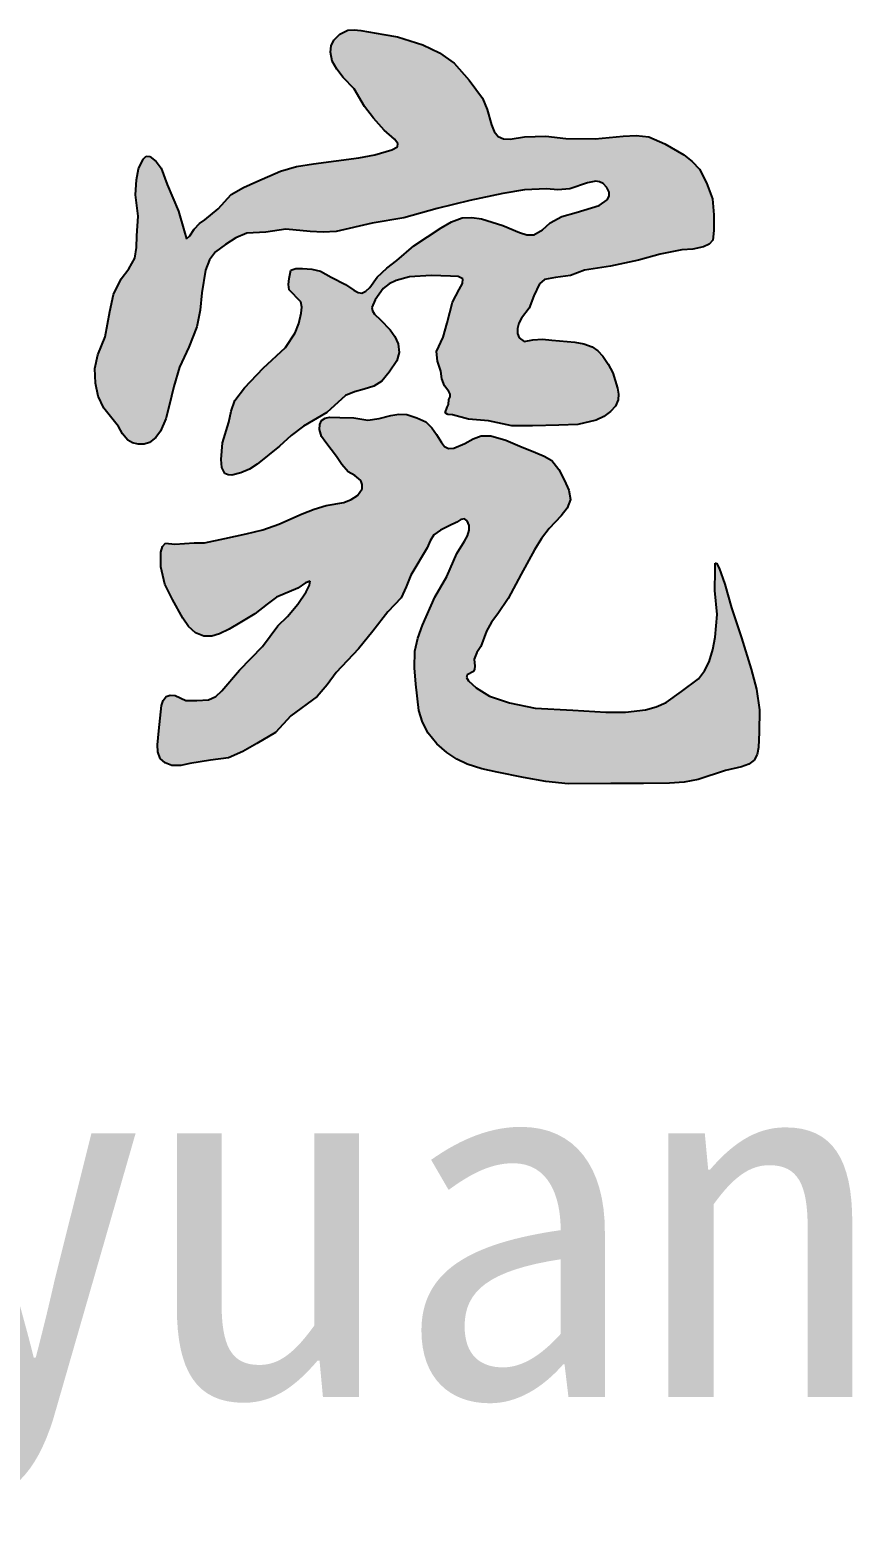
# Model space of a CAD drawing. Extents: x 8254 to 366479, y -216343 to -120021.
# Drawn here: x 125228 to 125468.1, y -184924.3 to -184490.6 of the extents above; entities that cross this region are included whole.
import ezdxf

# ---------------------------------------------------------------- set-up
doc = ezdxf.new("R2010")
doc.units = 0
doc.header["$LTSCALE"] = 500
doc.header["$MEASUREMENT"] = 0
doc.layers.get('0').update_dxf_attribs({"linetype": 'CONTINUOUS'})
doc.styles.add('宋体', font='SimSun.ttf', dxfattribs={"width": 0.8})

msp = doc.modelspace()

# ---------------------------------------------------------------- hatches: boundary and pattern name
h = msp.add_hatch(color=7)
h.paths.add_polyline_path([(125360.103, -184510.601), (125356.232, -184505.309), (125351.853, -184500.423), (125347.575, -184497.37), (125342.686, -184495.029), (125335.353, -184492.688), (125331.38, -184491.976), (125324.658, -184490.856), (125322.696, -184490.609), (125320.788, -184490.754), (125318.547, -184491.874), (125316.714, -184493.706), (125316.012, -184495.355), (125315.797, -184497.166), (125316.307, -184499.813), (125317.63, -184502.153), (125319.464, -184504.596), (125322.723, -184507.853), (125325.681, -184513.058), (125328.349, -184516.441), (125331.427, -184519.928), (125334.493, -184522.604), (125335.44, -184523.84), (125335.327, -184524.85), (125333.685, -184525.67), (125328.716, -184527.135), (125324.04, -184528.028), (125310.803, -184529.771), (125305.885, -184530.597), (125301.157, -184531.924), (125294.282, -184535), (125290.344, -184536.662), (125286.792, -184538.794), (125282.995, -184542.896), (125279.096, -184546.177), (125277.531, -184547.259), (125276.018, -184548.843), (125274.747, -184550.843), (125273.76, -184551.714), (125273.042, -184549.355), (125271.4, -184543.613), (125268.116, -184535.821), (125266.372, -184531.104), (125264.906, -184529.14), (125262.986, -184527.618), (125261.979, -184527.573), (125261.073, -184528.413), (125259.754, -184531.216), (125259.12, -184534.432), (125258.801, -184538.89), (125259.597, -184545.1), (125259.279, -184550.832), (125259.182, -184554.187), (125258.641, -184557.36), (125256.869, -184560.443), (125254.658, -184563.411), (125252.458, -184567.992), (125251.312, -184572.964), (125250.037, -184580.289), (125247.806, -184585.543), (125247.021, -184589.603), (125247.169, -184593.823), (125247.964, -184597.671), (125249.559, -184601.147), (125253.861, -184606.561), (125255.079, -184608.696), (125256.57, -184610.542), (125257.983, -184611.332), (125259.637, -184611.709), (125261.351, -184611.662), (125262.944, -184611.178), (125264.778, -184609.766), (125266.131, -184607.835), (125267.67, -184604.256), (125268.68, -184600.51), (125270.003, -184594.801), (125271.707, -184589.205), (125274.373, -184583.3), (125276.776, -184577.392), (125277.741, -184572.553), (125278.256, -184567.431), (125279.277, -184560.828), (125280.405, -184557.875), (125282.224, -184555.45), (125285.092, -184553.38), (125288.119, -184551.4), (125291.307, -184550.036), (125296.884, -184549.718), (125302.78, -184548.921), (125309.79, -184549.558), (125313.629, -184549.792), (125317.439, -184549.558), (125327.955, -184547.17), (125337.198, -184545.578), (125346.917, -184542.871), (125356.407, -184540.458), (125366.055, -184538.492), (125372.43, -184537.429), (125378.786, -184537.139), (125382.147, -184537.377), (125385.595, -184537.132), (125390.771, -184535.342), (125393.202, -184534.887), (125394.322, -184535.039), (125395.358, -184535.546), (125396.463, -184536.701), (125397.11, -184538.094), (125397.099, -184539.266), (125396.547, -184540.285), (125394.22, -184541.926), (125387.449, -184544.052), (125383.288, -184545.191), (125379.906, -184547.018), (125377.62, -184549.072), (125375.121, -184550.514), (125373.08, -184550.493), (125370.978, -184549.877), (125366.038, -184547.807), (125359.824, -184545.896), (125357.014, -184545.467), (125354.247, -184545.578), (125351.061, -184546.709), (125348.033, -184548.444), (125340.066, -184553.698), (125335.097, -184558.064), (125332.191, -184560.259), (125329.402, -184562.942), (125327.235, -184565.893), (125326.127, -184567.033), (125324.928, -184567.551), (125323.814, -184567.349), (125322.625, -184566.711), (125320.148, -184565.003), (125316.005, -184562.933), (125312.818, -184561.182), (125310.363, -184560.595), (125307.56, -184560.386), (125305.622, -184560.323), (125304.213, -184560.863), (125303.735, -184563.252), (125303.545, -184565.05), (125303.735, -184566.595), (125307.081, -184570.098), (125307.421, -184571.691), (125307.241, -184573.442), (125306.556, -184576.423), (125305.488, -184579.174), (125302.62, -184583.473), (125296.087, -184589.524), (125290.669, -184595.256), (125287.801, -184598.918), (125286.747, -184601.999), (125286.048, -184605.287), (125284.295, -184611.338), (125283.818, -184616.114), (125284.023, -184618.495), (125284.933, -184620.254), (125285.86, -184620.652), (125287.019, -184620.692), (125289.554, -184620.095), (125292.12, -184618.946), (125294.334, -184617.547), (125300.867, -184612.293), (125304.262, -184609.167), (125307.878, -184606.402), (125314.73, -184602.421), (125320.148, -184597.485), (125322.776, -184596.357), (125325.633, -184595.586), (125328.397, -184594.716), (125330.747, -184593.287), (125332.897, -184590.633), (125335.173, -184587.348), (125335.782, -184584.93), (125335.552, -184582.42), (125334.568, -184580.201), (125333.149, -184578.25), (125330.368, -184575.344), (125328.645, -184573.659), (125328.046, -184572.754), (125327.839, -184571.806), (125328.85, -184569.531), (125331.126, -184566.246), (125332.875, -184564.86), (125334.92, -184563.845), (125338.84, -184562.835), (125345.162, -184562.455), (125350.853, -184562.582), (125353.014, -184562.681), (125354.393, -184563.34), (125354.268, -184564.762), (125353.382, -184566.499), (125351.359, -184570.163), (125349.841, -184576.229), (125348.703, -184580.398), (125346.68, -184584.568), (125347.036, -184587.422), (125347.944, -184590.381), (125348.302, -184592.57), (125349.082, -184594.677), (125350.317, -184596.28), (125350.734, -184597.061), (125350.726, -184597.836), (125350.341, -184598.632), (125350.266, -184600.104), (125349.841, -184600.868), (125349.209, -184602.511), (125350.01, -184602.976), (125351.359, -184603.143), (125356.037, -184604.407), (125361.854, -184604.912), (125368.682, -184606.302), (125374.752, -184606.302), (125382.466, -184606.176), (125388.021, -184605.894), (125393.341, -184604.659), (125395.519, -184603.598), (125397.513, -184602.132), (125398.941, -184600.56), (125399.789, -184598.72), (125399.851, -184597.034), (125399.537, -184595.309), (125398.146, -184590.886), (125396.877, -184588.33), (125395.237, -184585.958), (125393.803, -184584.428), (125392.134, -184583.221), (125389.717, -184582.331), (125387.116, -184581.917), (125380.393, -184581.316), (125377.644, -184580.982), (125374.874, -184581.216), (125372.265, -184581.717), (125370.86, -184580.614), (125370.368, -184579.308), (125370.358, -184577.906), (125370.784, -184576.331), (125371.562, -184574.898), (125373.77, -184571.99), (125375.17, -184568.384), (125376.78, -184564.87), (125378.286, -184563.567), (125381.497, -184562.965), (125385.812, -184562.363), (125389.926, -184560.859), (125397.553, -184559.656), (125405.681, -184557.951), (125411.988, -184556.15), (125418.332, -184554.936), (125421.5, -184554.716), (125424.703, -184554.06), (125426.309, -184553.273), (125427.411, -184552.071), (125427.65, -184549.286), (125427.65, -184544.67), (125427.252, -184539.975), (125425.579, -184535.359), (125423.482, -184531.346), (125421.385, -184529.087), (125418.889, -184527.206), (125413.395, -184523.966), (125408.712, -184521.896), (125405.022, -184521.471), (125401.236, -184521.716), (125393.041, -184522.526), (125384.485, -184522.346), (125378.624, -184521.75), (125372.427, -184521.898), (125368.184, -184522.547), (125366.27, -184522.486), (125364.686, -184521.796), (125363.534, -184520.326), (125362.751, -184518.438), (125361.529, -184513.96)])
h.paths.add_polyline_path([(125385.827, -184627.86), (125385.356, -184625.103), (125384.062, -184622.298), (125382.461, -184619.078), (125380.396, -184616.465), (125378.164, -184615.145), (125375.645, -184614.159), (125371.029, -184612.259), (125366.933, -184610.464), (125362.611, -184609.275), (125359.76, -184609.275), (125357.428, -184610.11), (125355.009, -184611.445), (125351.749, -184612.829), (125350.236, -184612.957), (125349.035, -184612.395), (125348.22, -184611.174), (125346.727, -184608.868), (125345.317, -184606.873), (125343.604, -184605.205), (125341.025, -184603.984), (125338.038, -184603.034), (125335.744, -184602.936), (125333.422, -184603.306), (125330.018, -184604.226), (125326.634, -184604.662), (125322.561, -184603.984), (125318.488, -184603.848), (125315.51, -184603.819), (125314.196, -184604.099), (125313.194, -184604.798), (125312.629, -184605.981), (125312.515, -184607.376), (125313.174, -184609.399), (125314.416, -184611.174), (125317.538, -184615.244), (125319.049, -184617.661), (125320.932, -184619.721), (125322.922, -184620.867), (125324.597, -184622.298), (125325.046, -184623.481), (125325.005, -184624.74), (125323.647, -184626.64), (125321.78, -184627.88), (125319.71, -184628.675), (125314.551, -184629.624), (125310.994, -184630.619), (125307.544, -184632.005), (125300.703, -184635.051), (125296.004, -184636.671), (125291.2, -184637.9), (125284.955, -184639.256), (125278.981, -184640.477), (125275.994, -184640.477), (125270.292, -184640.884), (125267.568, -184640.584), (125266.688, -184641.571), (125266.254, -184643.211), (125266.254, -184647.528), (125267.381, -184652.595), (125269.634, -184657.099), (125272.639, -184662.541), (125274.33, -184664.981), (125276.379, -184666.8), (125278.837, -184667.796), (125281.104, -184667.718), (125283.344, -184667.045), (125286.161, -184665.731), (125289.354, -184663.855), (125293.673, -184661.227), (125297.242, -184658.412), (125300.059, -184656.348), (125306.256, -184653.721), (125308.495, -184652.179), (125309.825, -184651.656), (125309.604, -184652.914), (125308.698, -184654.847), (125306.256, -184658.412), (125303.251, -184661.978), (125300.434, -184664.793), (125295.927, -184670.798), (125289.166, -184677.742), (125284.095, -184683.748), (125282.252, -184685.367), (125280.152, -184686.375), (125276.771, -184686.563), (125273.578, -184686.563), (125270.385, -184685.061), (125268.994, -184684.973), (125267.756, -184685.437), (125266.899, -184686.577), (125266.441, -184688.064), (125265.69, -184695.383), (125265.315, -184699.512), (125265.399, -184701.59), (125266.066, -184703.453), (125267.526, -184704.796), (125269.446, -184705.517), (125272.088, -184705.508), (125274.705, -184704.954), (125280.715, -184704.016), (125285.974, -184703.265), (125290.169, -184701.457), (125294.237, -184699.136), (125299.683, -184695.946), (125304.191, -184691.067), (125311.915, -184685.348), (125314.777, -184681.971), (125317.43, -184678.349), (125323.988, -184671.498), (125328.16, -184666.285), (125332.483, -184660.626), (125336.358, -184656.605), (125337.893, -184653.342), (125339.19, -184649.903), (125343.99, -184641.944), (125344.838, -184639.908), (125345.967, -184638.127), (125347.876, -184636.811), (125350.38, -184635.56), (125352.619, -184634.441), (125353.792, -184633.699), (125354.924, -184633.52), (125355.649, -184634.112), (125356.217, -184635.403), (125356.242, -184636.811), (125355.725, -184638.488), (125354.858, -184640.036), (125352.619, -184643.59), (125349.747, -184650.321), (125346.244, -184656.367), (125342.635, -184664.535), (125341.291, -184668.316), (125340.406, -184672.172), (125340.31, -184676.969), (125340.724, -184681.825), (125341.573, -184689.462), (125342.651, -184692.927), (125344.333, -184696.144), (125346.789, -184699.185), (125349.747, -184701.767), (125352.617, -184703.661), (125355.692, -184705.161), (125359.979, -184706.52), (125364.396, -184707.494), (125372.145, -184709.085), (125378.648, -184710.22), (125385.202, -184710.889), (125397.621, -184710.783), (125407.175, -184710.783), (125414.712, -184710.677), (125418.973, -184710.375), (125423.098, -184709.616), (125431.06, -184706.964), (125435.778, -184705.931), (125437.861, -184705.182), (125439.445, -184703.994), (125440.33, -184702.357), (125440.754, -184700.33), (125440.931, -184695.826), (125441.038, -184689.25), (125440.175, -184683.29), (125438.596, -184677.37), (125435.73, -184668.247), (125432.864, -184659.443), (125430.847, -184652.548), (125429.194, -184647.925), (125428.485, -184646.457), (125428.087, -184646.396), (125428.087, -184648.624), (125427.981, -184654.458), (125428.618, -184661.459), (125428.087, -184668.035), (125427.385, -184671.686), (125426.283, -184675.248), (125424.979, -184677.911), (125423.204, -184680.234), (125418.215, -184683.946), (125413.756, -184687.128), (125410.834, -184688.424), (125407.706, -184689.25), (125401.936, -184689.962), (125396.14, -184689.972), (125386.535, -184689.372), (125375.491, -184688.773), (125368.048, -184687.213), (125362.166, -184685.294), (125358.324, -184682.895), (125356.091, -184680.823), (125355.502, -184679.829), (125355.683, -184679.056), (125357.484, -184678.096), (125357.857, -184677.39), (125357.881, -184676.484), (125357.724, -184674.497), (125358.457, -184672.546), (125359.645, -184670.779), (125361.325, -184666.34), (125362.821, -184663.706), (125364.648, -184661.234), (125367.635, -184656.757), (125371.436, -184649.702), (125375.373, -184642.512), (125377.342, -184639.266), (125379.582, -184636.272), (125383.112, -184632.609), (125384.888, -184630.344)])

# ---------------------------------------------------------------- linework, layer by layer
at = {"color": 7}
for p, q in [((125318.547, -184491.874), (125320.788, -184490.754)), ((125320.788, -184490.754), (125322.696, -184490.609)), ((125322.696, -184490.609), (125324.658, -184490.856)), ((125324.658, -184490.856), (125331.38, -184491.976)), ((125315.797, -184497.166), (125316.012, -184495.355)), ((125316.012, -184495.355), (125316.714, -184493.706)), ((125316.714, -184493.706), (125318.547, -184491.874)), ((125331.38, -184491.976), (125335.353, -184492.688)), ((125335.353, -184492.688), (125342.686, -184495.029)), ((125342.686, -184495.029), (125347.575, -184497.37)), ((125316.307, -184499.813), (125315.797, -184497.166)), ((125317.63, -184502.153), (125316.307, -184499.813)), ((125347.575, -184497.37), (125351.853, -184500.423)), ((125319.464, -184504.596), (125317.63, -184502.153)), ((125351.853, -184500.423), (125356.232, -184505.309)), ((125322.723, -184507.853), (125319.464, -184504.596)), ((125325.681, -184513.058), (125322.723, -184507.853)), ((125356.232, -184505.309), (125360.103, -184510.601)), ((125360.103, -184510.601), (125361.529, -184513.96)), ((125328.349, -184516.441), (125325.681, -184513.058)), ((125331.427, -184519.928), (125328.349, -184516.441)), ((125361.529, -184513.96), (125362.751, -184518.438)), ((125334.493, -184522.604), (125331.427, -184519.928)), ((125362.751, -184518.438), (125363.534, -184520.326)), ((125363.534, -184520.326), (125364.686, -184521.796)), ((125401.236, -184521.716), (125405.022, -184521.471)), ((125405.022, -184521.471), (125408.712, -184521.896)), ((125328.716, -184527.135), (125333.685, -184525.67)), ((125333.685, -184525.67), (125335.327, -184524.85)), ((125335.44, -184523.84), (125334.493, -184522.604)), ((125335.327, -184524.85), (125335.44, -184523.84)), ((125364.686, -184521.796), (125366.27, -184522.486)), ((125366.27, -184522.486), (125368.184, -184522.547)), ((125368.184, -184522.547), (125372.427, -184521.898)), ((125372.427, -184521.898), (125378.624, -184521.75)), ((125378.624, -184521.75), (125384.485, -184522.346)), ((125384.485, -184522.346), (125393.041, -184522.526)), ((125393.041, -184522.526), (125401.236, -184521.716)), ((125408.712, -184521.896), (125413.395, -184523.966)), ((125413.395, -184523.966), (125418.889, -184527.206)), ((125259.754, -184531.216), (125261.073, -184528.413)), ((125261.073, -184528.413), (125261.979, -184527.573)), ((125261.979, -184527.573), (125262.986, -184527.618)), ((125262.986, -184527.618), (125264.906, -184529.14)), ((125264.906, -184529.14), (125266.372, -184531.104)), ((125305.885, -184530.597), (125310.803, -184529.771)), ((125310.803, -184529.771), (125324.04, -184528.028)), ((125324.04, -184528.028), (125328.716, -184527.135)), ((125418.889, -184527.206), (125421.385, -184529.087)), ((125421.385, -184529.087), (125423.482, -184531.346)), ((125258.801, -184538.89), (125259.12, -184534.432)), ((125259.12, -184534.432), (125259.754, -184531.216)), ((125266.372, -184531.104), (125268.116, -184535.821)), ((125294.282, -184535), (125301.157, -184531.924)), ((125301.157, -184531.924), (125305.885, -184530.597)), ((125423.482, -184531.346), (125425.579, -184535.359)), ((125259.597, -184545.1), (125258.801, -184538.89)), ((125268.116, -184535.821), (125271.4, -184543.613)), ((125282.995, -184542.896), (125286.792, -184538.794)), ((125286.792, -184538.794), (125290.344, -184536.662)), ((125290.344, -184536.662), (125294.282, -184535)), ((125366.055, -184538.492), (125356.407, -184540.458)), ((125372.43, -184537.429), (125366.055, -184538.492)), ((125378.786, -184537.139), (125372.43, -184537.429)), ((125382.147, -184537.377), (125378.786, -184537.139)), ((125385.595, -184537.132), (125382.147, -184537.377)), ((125390.771, -184535.342), (125385.595, -184537.132)), ((125393.202, -184534.887), (125390.771, -184535.342)), ((125394.322, -184535.039), (125393.202, -184534.887)), ((125395.358, -184535.546), (125394.322, -184535.039)), ((125396.463, -184536.701), (125395.358, -184535.546)), ((125397.11, -184538.094), (125396.463, -184536.701)), ((125397.099, -184539.266), (125397.11, -184538.094)), ((125425.579, -184535.359), (125427.252, -184539.975)), ((125279.096, -184546.177), (125282.995, -184542.896)), ((125346.917, -184542.871), (125337.198, -184545.578)), ((125356.407, -184540.458), (125346.917, -184542.871)), ((125387.449, -184544.052), (125394.22, -184541.926)), ((125394.22, -184541.926), (125396.547, -184540.285)), ((125396.547, -184540.285), (125397.099, -184539.266)), ((125427.252, -184539.975), (125427.65, -184544.67)), ((125259.279, -184550.832), (125259.597, -184545.1)), ((125271.4, -184543.613), (125273.042, -184549.355)), ((125276.018, -184548.843), (125277.531, -184547.259)), ((125277.531, -184547.259), (125279.096, -184546.177)), ((125327.955, -184547.17), (125317.439, -184549.558)), ((125337.198, -184545.578), (125327.955, -184547.17)), ((125348.033, -184548.444), (125351.061, -184546.709)), ((125351.061, -184546.709), (125354.247, -184545.578)), ((125354.247, -184545.578), (125357.014, -184545.467)), ((125357.014, -184545.467), (125359.824, -184545.896)), ((125359.824, -184545.896), (125366.038, -184547.807)), ((125377.62, -184549.072), (125379.906, -184547.018)), ((125379.906, -184547.018), (125383.288, -184545.191)), ((125383.288, -184545.191), (125387.449, -184544.052)), ((125427.65, -184544.67), (125427.65, -184549.286)), ((125259.182, -184554.187), (125259.279, -184550.832)), ((125273.042, -184549.355), (125273.76, -184551.714)), ((125273.76, -184551.714), (125274.747, -184550.843)), ((125274.747, -184550.843), (125276.018, -184548.843)), ((125288.119, -184551.4), (125285.092, -184553.38)), ((125291.307, -184550.036), (125288.119, -184551.4)), ((125296.884, -184549.718), (125291.307, -184550.036)), ((125302.78, -184548.921), (125296.884, -184549.718)), ((125309.79, -184549.558), (125302.78, -184548.921)), ((125313.629, -184549.792), (125309.79, -184549.558)), ((125317.439, -184549.558), (125313.629, -184549.792)), ((125340.066, -184553.698), (125348.033, -184548.444)), ((125366.038, -184547.807), (125370.978, -184549.877)), ((125370.978, -184549.877), (125373.08, -184550.493)), ((125373.08, -184550.493), (125375.121, -184550.514)), ((125375.121, -184550.514), (125377.62, -184549.072)), ((125427.65, -184549.286), (125427.411, -184552.071)), ((125258.641, -184557.36), (125259.182, -184554.187)), ((125282.224, -184555.45), (125280.405, -184557.875)), ((125285.092, -184553.38), (125282.224, -184555.45)), ((125335.097, -184558.064), (125340.066, -184553.698)), ((125411.988, -184556.15), (125405.681, -184557.951)), ((125418.332, -184554.936), (125411.988, -184556.15)), ((125421.5, -184554.716), (125418.332, -184554.936)), ((125424.703, -184554.06), (125421.5, -184554.716)), ((125426.309, -184553.273), (125424.703, -184554.06)), ((125427.411, -184552.071), (125426.309, -184553.273)), ((125254.658, -184563.411), (125256.869, -184560.443)), ((125256.869, -184560.443), (125258.641, -184557.36)), ((125280.405, -184557.875), (125279.277, -184560.828)), ((125304.213, -184560.863), (125305.622, -184560.323)), ((125305.622, -184560.323), (125307.56, -184560.386)), ((125307.56, -184560.386), (125310.363, -184560.595)), ((125310.363, -184560.595), (125312.818, -184561.182)), ((125329.402, -184562.942), (125332.191, -184560.259)), ((125332.191, -184560.259), (125335.097, -184558.064)), ((125397.553, -184559.656), (125389.926, -184560.859)), ((125405.681, -184557.951), (125397.553, -184559.656)), ((125252.458, -184567.992), (125254.658, -184563.411)), ((125279.277, -184560.828), (125278.256, -184567.431)), ((125303.545, -184565.05), (125303.735, -184563.252)), ((125303.735, -184563.252), (125304.213, -184560.863)), ((125312.818, -184561.182), (125316.005, -184562.933)), ((125316.005, -184562.933), (125320.148, -184565.003)), ((125320.148, -184565.003), (125322.625, -184566.711)), ((125327.235, -184565.893), (125329.402, -184562.942)), ((125332.875, -184564.86), (125331.126, -184566.246)), ((125334.92, -184563.845), (125332.875, -184564.86)), ((125338.84, -184562.835), (125334.92, -184563.845)), ((125345.162, -184562.455), (125338.84, -184562.835)), ((125350.853, -184562.582), (125345.162, -184562.455)), ((125353.014, -184562.681), (125350.853, -184562.582)), ((125354.393, -184563.34), (125353.014, -184562.681)), ((125353.382, -184566.499), (125354.268, -184564.762)), ((125354.268, -184564.762), (125354.393, -184563.34)), ((125376.78, -184564.87), (125375.17, -184568.384)), ((125378.286, -184563.567), (125376.78, -184564.87)), ((125381.497, -184562.965), (125378.286, -184563.567)), ((125385.812, -184562.363), (125381.497, -184562.965)), ((125389.926, -184560.859), (125385.812, -184562.363)), ((125251.312, -184572.964), (125252.458, -184567.992)), ((125278.256, -184567.431), (125277.741, -184572.553)), ((125303.735, -184566.595), (125303.545, -184565.05)), ((125307.081, -184570.098), (125303.735, -184566.595)), ((125322.625, -184566.711), (125323.814, -184567.349)), ((125323.814, -184567.349), (125324.928, -184567.551)), ((125324.928, -184567.551), (125326.127, -184567.033)), ((125326.127, -184567.033), (125327.235, -184565.893)), ((125331.126, -184566.246), (125328.85, -184569.531)), ((125351.359, -184570.163), (125353.382, -184566.499)), ((125375.17, -184568.384), (125373.77, -184571.99)), ((125250.037, -184580.289), (125251.312, -184572.964)), ((125277.741, -184572.553), (125276.776, -184577.392)), ((125306.556, -184576.423), (125307.241, -184573.442)), ((125307.421, -184571.691), (125307.081, -184570.098)), ((125307.241, -184573.442), (125307.421, -184571.691)), ((125328.85, -184569.531), (125327.839, -184571.806)), ((125327.839, -184571.806), (125328.046, -184572.754)), ((125328.046, -184572.754), (125328.645, -184573.659)), ((125328.645, -184573.659), (125330.368, -184575.344)), ((125349.841, -184576.229), (125351.359, -184570.163)), ((125373.77, -184571.99), (125371.562, -184574.898)), ((125276.776, -184577.392), (125274.373, -184583.3)), ((125305.488, -184579.174), (125306.556, -184576.423)), ((125330.368, -184575.344), (125333.149, -184578.25)), ((125348.703, -184580.398), (125349.841, -184576.229)), ((125370.784, -184576.331), (125370.358, -184577.906)), ((125370.358, -184577.906), (125370.368, -184579.308)), ((125371.562, -184574.898), (125370.784, -184576.331)), ((125247.806, -184585.543), (125250.037, -184580.289)), ((125302.62, -184583.473), (125305.488, -184579.174)), ((125333.149, -184578.25), (125334.568, -184580.201)), ((125334.568, -184580.201), (125335.552, -184582.42)), ((125346.68, -184584.568), (125348.703, -184580.398)), ((125370.368, -184579.308), (125370.86, -184580.614)), ((125370.86, -184580.614), (125372.265, -184581.717)), ((125372.265, -184581.717), (125374.874, -184581.216)), ((125374.874, -184581.216), (125377.644, -184580.982)), ((125377.644, -184580.982), (125380.393, -184581.316)), ((125380.393, -184581.316), (125387.116, -184581.917)), ((125387.116, -184581.917), (125389.717, -184582.331)), ((125389.717, -184582.331), (125392.134, -184583.221)), ((125247.021, -184589.603), (125247.806, -184585.543)), ((125274.373, -184583.3), (125271.707, -184589.205)), ((125296.087, -184589.524), (125302.62, -184583.473)), ((125335.782, -184584.93), (125335.173, -184587.348)), ((125335.552, -184582.42), (125335.782, -184584.93)), ((125347.036, -184587.422), (125346.68, -184584.568)), ((125392.134, -184583.221), (125393.803, -184584.428)), ((125393.803, -184584.428), (125395.237, -184585.958)), ((125395.237, -184585.958), (125396.877, -184588.33)), ((125247.169, -184593.823), (125247.021, -184589.603)), ((125271.707, -184589.205), (125270.003, -184594.801)), ((125290.669, -184595.256), (125296.087, -184589.524)), ((125332.897, -184590.633), (125330.747, -184593.287)), ((125335.173, -184587.348), (125332.897, -184590.633)), ((125347.944, -184590.381), (125347.036, -184587.422)), ((125348.302, -184592.57), (125347.944, -184590.381)), ((125396.877, -184588.33), (125398.146, -184590.886)), ((125398.146, -184590.886), (125399.537, -184595.309)), ((125247.964, -184597.671), (125247.169, -184593.823)), ((125270.003, -184594.801), (125268.68, -184600.51)), ((125287.801, -184598.918), (125290.669, -184595.256)), ((125328.397, -184594.716), (125325.633, -184595.586)), ((125330.747, -184593.287), (125328.397, -184594.716)), ((125349.082, -184594.677), (125348.302, -184592.57)), ((125350.317, -184596.28), (125349.082, -184594.677)), ((125399.537, -184595.309), (125399.851, -184597.034)), ((125249.559, -184601.147), (125247.964, -184597.671)), ((125286.747, -184601.999), (125287.801, -184598.918)), ((125320.148, -184597.485), (125314.73, -184602.421)), ((125322.776, -184596.357), (125320.148, -184597.485)), ((125325.633, -184595.586), (125322.776, -184596.357)), ((125350.266, -184600.104), (125350.341, -184598.632)), ((125350.734, -184597.061), (125350.317, -184596.28)), ((125350.341, -184598.632), (125350.726, -184597.836)), ((125350.726, -184597.836), (125350.734, -184597.061)), ((125399.789, -184598.72), (125398.941, -184600.56)), ((125399.851, -184597.034), (125399.789, -184598.72)), ((125253.861, -184606.561), (125249.559, -184601.147)), ((125268.68, -184600.51), (125267.67, -184604.256)), ((125286.048, -184605.287), (125286.747, -184601.999)), ((125314.73, -184602.421), (125307.878, -184606.402)), ((125314.196, -184604.099), (125315.51, -184603.819)), ((125315.51, -184603.819), (125318.488, -184603.848)), ((125318.488, -184603.848), (125322.561, -184603.984)), ((125322.561, -184603.984), (125326.634, -184604.662)), ((125330.018, -184604.226), (125333.422, -184603.306)), ((125333.422, -184603.306), (125335.744, -184602.936)), ((125335.744, -184602.936), (125338.038, -184603.034)), ((125338.038, -184603.034), (125341.025, -184603.984)), ((125341.025, -184603.984), (125343.604, -184605.205)), ((125349.209, -184602.511), (125349.841, -184600.868)), ((125350.01, -184602.976), (125349.209, -184602.511)), ((125349.841, -184600.868), (125350.266, -184600.104)), ((125351.359, -184603.143), (125350.01, -184602.976)), ((125356.037, -184604.407), (125351.359, -184603.143)), ((125395.519, -184603.598), (125393.341, -184604.659)), ((125397.513, -184602.132), (125395.519, -184603.598)), ((125398.941, -184600.56), (125397.513, -184602.132)), ((125255.079, -184608.696), (125253.861, -184606.561)), ((125266.131, -184607.835), (125264.778, -184609.766)), ((125267.67, -184604.256), (125266.131, -184607.835)), ((125284.295, -184611.338), (125286.048, -184605.287)), ((125307.878, -184606.402), (125304.262, -184609.167)), ((125312.515, -184607.376), (125312.629, -184605.981)), ((125313.174, -184609.399), (125312.515, -184607.376)), ((125312.629, -184605.981), (125313.194, -184604.798)), ((125313.194, -184604.798), (125314.196, -184604.099)), ((125326.634, -184604.662), (125330.018, -184604.226)), ((125343.604, -184605.205), (125345.317, -184606.873)), ((125345.317, -184606.873), (125346.727, -184608.868)), ((125361.854, -184604.912), (125356.037, -184604.407)), ((125368.682, -184606.302), (125361.854, -184604.912)), ((125374.752, -184606.302), (125368.682, -184606.302)), ((125382.466, -184606.176), (125374.752, -184606.302)), ((125388.021, -184605.894), (125382.466, -184606.176)), ((125393.341, -184604.659), (125388.021, -184605.894)), ((125256.57, -184610.542), (125255.079, -184608.696)), ((125257.983, -184611.332), (125256.57, -184610.542)), ((125259.637, -184611.709), (125257.983, -184611.332)), ((125261.351, -184611.662), (125259.637, -184611.709)), ((125262.944, -184611.178), (125261.351, -184611.662)), ((125264.778, -184609.766), (125262.944, -184611.178)), ((125283.818, -184616.114), (125284.295, -184611.338)), ((125300.867, -184612.293), (125294.334, -184617.547)), ((125304.262, -184609.167), (125300.867, -184612.293)), ((125314.416, -184611.174), (125313.174, -184609.399)), ((125317.538, -184615.244), (125314.416, -184611.174)), ((125346.727, -184608.868), (125348.22, -184611.174)), ((125348.22, -184611.174), (125349.035, -184612.395)), ((125349.035, -184612.395), (125350.236, -184612.957)), ((125351.749, -184612.829), (125355.009, -184611.445)), ((125355.009, -184611.445), (125357.428, -184610.11)), ((125357.428, -184610.11), (125359.76, -184609.275)), ((125359.76, -184609.275), (125362.611, -184609.275)), ((125362.611, -184609.275), (125366.933, -184610.464)), ((125366.933, -184610.464), (125371.029, -184612.259)), ((125371.029, -184612.259), (125375.645, -184614.159)), ((125284.023, -184618.495), (125283.818, -184616.114)), ((125319.049, -184617.661), (125317.538, -184615.244)), ((125350.236, -184612.957), (125351.749, -184612.829)), ((125375.645, -184614.159), (125378.164, -184615.145)), ((125378.164, -184615.145), (125380.396, -184616.465)), ((125380.396, -184616.465), (125382.461, -184619.078)), ((125284.933, -184620.254), (125284.023, -184618.495)), ((125285.86, -184620.652), (125284.933, -184620.254)), ((125287.019, -184620.692), (125285.86, -184620.652)), ((125289.554, -184620.095), (125287.019, -184620.692)), ((125292.12, -184618.946), (125289.554, -184620.095)), ((125294.334, -184617.547), (125292.12, -184618.946)), ((125320.932, -184619.721), (125319.049, -184617.661)), ((125322.922, -184620.867), (125320.932, -184619.721)), ((125324.597, -184622.298), (125322.922, -184620.867)), ((125382.461, -184619.078), (125384.062, -184622.298)), ((125323.647, -184626.64), (125325.005, -184624.74)), ((125325.046, -184623.481), (125324.597, -184622.298)), ((125325.005, -184624.74), (125325.046, -184623.481)), ((125384.062, -184622.298), (125385.356, -184625.103)), ((125385.356, -184625.103), (125385.827, -184627.86)), ((125310.994, -184630.619), (125314.551, -184629.624)), ((125314.551, -184629.624), (125319.71, -184628.675)), ((125319.71, -184628.675), (125321.78, -184627.88)), ((125321.78, -184627.88), (125323.647, -184626.64)), ((125385.827, -184627.86), (125384.888, -184630.344)), ((125300.703, -184635.051), (125307.544, -184632.005)), ((125307.544, -184632.005), (125310.994, -184630.619)), ((125353.792, -184633.699), (125352.619, -184634.441)), ((125354.924, -184633.52), (125353.792, -184633.699)), ((125355.649, -184634.112), (125354.924, -184633.52)), ((125356.217, -184635.403), (125355.649, -184634.112)), ((125383.112, -184632.609), (125379.582, -184636.272)), ((125384.888, -184630.344), (125383.112, -184632.609)), ((125284.955, -184639.256), (125291.2, -184637.9)), ((125291.2, -184637.9), (125296.004, -184636.671)), ((125296.004, -184636.671), (125300.703, -184635.051)), ((125345.967, -184638.127), (125344.838, -184639.908)), ((125347.876, -184636.811), (125345.967, -184638.127)), ((125350.38, -184635.56), (125347.876, -184636.811)), ((125352.619, -184634.441), (125350.38, -184635.56)), ((125354.858, -184640.036), (125355.725, -184638.488)), ((125355.725, -184638.488), (125356.242, -184636.811)), ((125356.242, -184636.811), (125356.217, -184635.403)), ((125379.582, -184636.272), (125377.342, -184639.266)), ((125266.254, -184643.211), (125266.688, -184641.571)), ((125266.688, -184641.571), (125267.568, -184640.584)), ((125267.568, -184640.584), (125270.292, -184640.884)), ((125270.292, -184640.884), (125275.994, -184640.477)), ((125275.994, -184640.477), (125278.981, -184640.477)), ((125278.981, -184640.477), (125284.955, -184639.256)), ((125343.99, -184641.944), (125339.19, -184649.903)), ((125344.838, -184639.908), (125343.99, -184641.944)), ((125352.619, -184643.59), (125354.858, -184640.036)), ((125375.373, -184642.512), (125371.436, -184649.702)), ((125377.342, -184639.266), (125375.373, -184642.512)), ((125266.254, -184647.528), (125266.254, -184643.211)), ((125349.747, -184650.321), (125352.619, -184643.59)), ((125428.087, -184646.396), (125428.485, -184646.457)), ((125428.087, -184648.624), (125428.087, -184646.396)), ((125428.485, -184646.457), (125429.194, -184647.925)), ((125267.381, -184652.595), (125266.254, -184647.528)), ((125309.825, -184651.656), (125308.495, -184652.179)), ((125309.604, -184652.914), (125309.825, -184651.656)), ((125339.19, -184649.903), (125337.893, -184653.342)), ((125346.244, -184656.367), (125349.747, -184650.321)), ((125371.436, -184649.702), (125367.635, -184656.757)), ((125427.981, -184654.458), (125428.087, -184648.624)), ((125429.194, -184647.925), (125430.847, -184652.548)), ((125269.634, -184657.099), (125267.381, -184652.595)), ((125306.256, -184653.721), (125300.059, -184656.348)), ((125308.495, -184652.179), (125306.256, -184653.721)), ((125306.256, -184658.412), (125308.698, -184654.847)), ((125308.698, -184654.847), (125309.604, -184652.914)), ((125337.893, -184653.342), (125336.358, -184656.605)), ((125428.618, -184661.459), (125427.981, -184654.458)), ((125430.847, -184652.548), (125432.864, -184659.443)), ((125272.639, -184662.541), (125269.634, -184657.099)), ((125297.242, -184658.412), (125293.673, -184661.227)), ((125300.059, -184656.348), (125297.242, -184658.412)), ((125303.251, -184661.978), (125306.256, -184658.412)), ((125336.358, -184656.605), (125332.483, -184660.626)), ((125342.635, -184664.535), (125346.244, -184656.367)), ((125367.635, -184656.757), (125364.648, -184661.234)), ((125432.864, -184659.443), (125435.73, -184668.247)), ((125274.33, -184664.981), (125272.639, -184662.541)), ((125289.354, -184663.855), (125286.161, -184665.731)), ((125293.673, -184661.227), (125289.354, -184663.855)), ((125300.434, -184664.793), (125303.251, -184661.978)), ((125332.483, -184660.626), (125328.16, -184666.285)), ((125341.291, -184668.316), (125342.635, -184664.535)), ((125362.821, -184663.706), (125361.325, -184666.34)), ((125364.648, -184661.234), (125362.821, -184663.706)), ((125428.087, -184668.035), (125428.618, -184661.459)), ((125276.379, -184666.8), (125274.33, -184664.981)), ((125278.837, -184667.796), (125276.379, -184666.8)), ((125281.104, -184667.718), (125278.837, -184667.796)), ((125283.344, -184667.045), (125281.104, -184667.718)), ((125286.161, -184665.731), (125283.344, -184667.045)), ((125295.927, -184670.798), (125300.434, -184664.793)), ((125328.16, -184666.285), (125323.988, -184671.498)), ((125340.406, -184672.172), (125341.291, -184668.316)), ((125361.325, -184666.34), (125359.645, -184670.779)), ((125427.385, -184671.686), (125428.087, -184668.035)), ((125435.73, -184668.247), (125438.596, -184677.37)), ((125289.166, -184677.742), (125295.927, -184670.798)), ((125323.988, -184671.498), (125317.43, -184678.349)), ((125340.31, -184676.969), (125340.406, -184672.172)), ((125358.457, -184672.546), (125357.724, -184674.497)), ((125359.645, -184670.779), (125358.457, -184672.546)), ((125426.283, -184675.248), (125427.385, -184671.686)), ((125284.095, -184683.748), (125289.166, -184677.742)), ((125340.724, -184681.825), (125340.31, -184676.969)), ((125357.857, -184677.39), (125357.484, -184678.096)), ((125357.724, -184674.497), (125357.881, -184676.484)), ((125357.881, -184676.484), (125357.857, -184677.39)), ((125424.979, -184677.911), (125426.283, -184675.248)), ((125438.596, -184677.37), (125440.175, -184683.29)), ((125314.777, -184681.971), (125311.915, -184685.348)), ((125317.43, -184678.349), (125314.777, -184681.971)), ((125341.573, -184689.462), (125340.724, -184681.825)), ((125355.683, -184679.056), (125355.502, -184679.829)), ((125355.502, -184679.829), (125356.091, -184680.823)), ((125357.484, -184678.096), (125355.683, -184679.056)), ((125356.091, -184680.823), (125358.324, -184682.895)), ((125418.215, -184683.946), (125423.204, -184680.234)), ((125423.204, -184680.234), (125424.979, -184677.911)), ((125266.899, -184686.577), (125267.756, -184685.437)), ((125267.756, -184685.437), (125268.994, -184684.973)), ((125268.994, -184684.973), (125270.385, -184685.061)), ((125270.385, -184685.061), (125273.578, -184686.563)), ((125276.771, -184686.563), (125280.152, -184686.375)), ((125280.152, -184686.375), (125282.252, -184685.367)), ((125282.252, -184685.367), (125284.095, -184683.748)), ((125311.915, -184685.348), (125304.191, -184691.067)), ((125358.324, -184682.895), (125362.166, -184685.294)), ((125362.166, -184685.294), (125368.048, -184687.213)), ((125413.756, -184687.128), (125418.215, -184683.946)), ((125440.175, -184683.29), (125441.038, -184689.25)), ((125265.69, -184695.383), (125266.441, -184688.064)), ((125266.441, -184688.064), (125266.899, -184686.577)), ((125273.578, -184686.563), (125276.771, -184686.563)), ((125342.651, -184692.927), (125341.573, -184689.462)), ((125368.048, -184687.213), (125375.491, -184688.773)), ((125375.491, -184688.773), (125386.535, -184689.372)), ((125386.535, -184689.372), (125396.14, -184689.972)), ((125396.14, -184689.972), (125401.936, -184689.962)), ((125401.936, -184689.962), (125407.706, -184689.25)), ((125407.706, -184689.25), (125410.834, -184688.424)), ((125410.834, -184688.424), (125413.756, -184687.128)), ((125441.038, -184689.25), (125440.931, -184695.826)), ((125304.191, -184691.067), (125299.683, -184695.946)), ((125344.333, -184696.144), (125342.651, -184692.927)), ((125265.315, -184699.512), (125265.69, -184695.383)), ((125294.237, -184699.136), (125290.169, -184701.457)), ((125299.683, -184695.946), (125294.237, -184699.136)), ((125346.789, -184699.185), (125344.333, -184696.144)), ((125349.747, -184701.767), (125346.789, -184699.185)), ((125440.931, -184695.826), (125440.754, -184700.33)), ((125265.399, -184701.59), (125265.315, -184699.512)), ((125266.066, -184703.453), (125265.399, -184701.59)), ((125267.526, -184704.796), (125266.066, -184703.453)), ((125285.974, -184703.265), (125280.715, -184704.016)), ((125290.169, -184701.457), (125285.974, -184703.265)), ((125352.617, -184703.661), (125349.747, -184701.767)), ((125355.692, -184705.161), (125352.617, -184703.661)), ((125440.33, -184702.357), (125439.445, -184703.994)), ((125440.754, -184700.33), (125440.33, -184702.357)), ((125269.446, -184705.517), (125267.526, -184704.796)), ((125272.088, -184705.508), (125269.446, -184705.517)), ((125274.705, -184704.954), (125272.088, -184705.508)), ((125280.715, -184704.016), (125274.705, -184704.954)), ((125359.979, -184706.52), (125355.692, -184705.161)), ((125364.396, -184707.494), (125359.979, -184706.52)), ((125372.145, -184709.085), (125364.396, -184707.494)), ((125431.06, -184706.964), (125423.098, -184709.616)), ((125435.778, -184705.931), (125431.06, -184706.964)), ((125437.861, -184705.182), (125435.778, -184705.931)), ((125439.445, -184703.994), (125437.861, -184705.182)), ((125378.648, -184710.22), (125372.145, -184709.085)), ((125385.202, -184710.889), (125378.648, -184710.22)), ((125397.621, -184710.783), (125385.202, -184710.889)), ((125407.175, -184710.783), (125397.621, -184710.783)), ((125414.712, -184710.677), (125407.175, -184710.783)), ((125418.973, -184710.375), (125414.712, -184710.677)), ((125423.098, -184709.616), (125418.973, -184710.375))]:
    msp.add_line(p, q, dxfattribs=at)

# ---------------------------------------------------------------- texts
at = {"color": 7, "style": '宋体'}
msp.add_text('jingxianguihuajianzhushejiyanjiuyuan', height=104.10629, dxfattribs=at).set_placement((122926.345, -184890))

doc.saveas('drawing.dxf')
